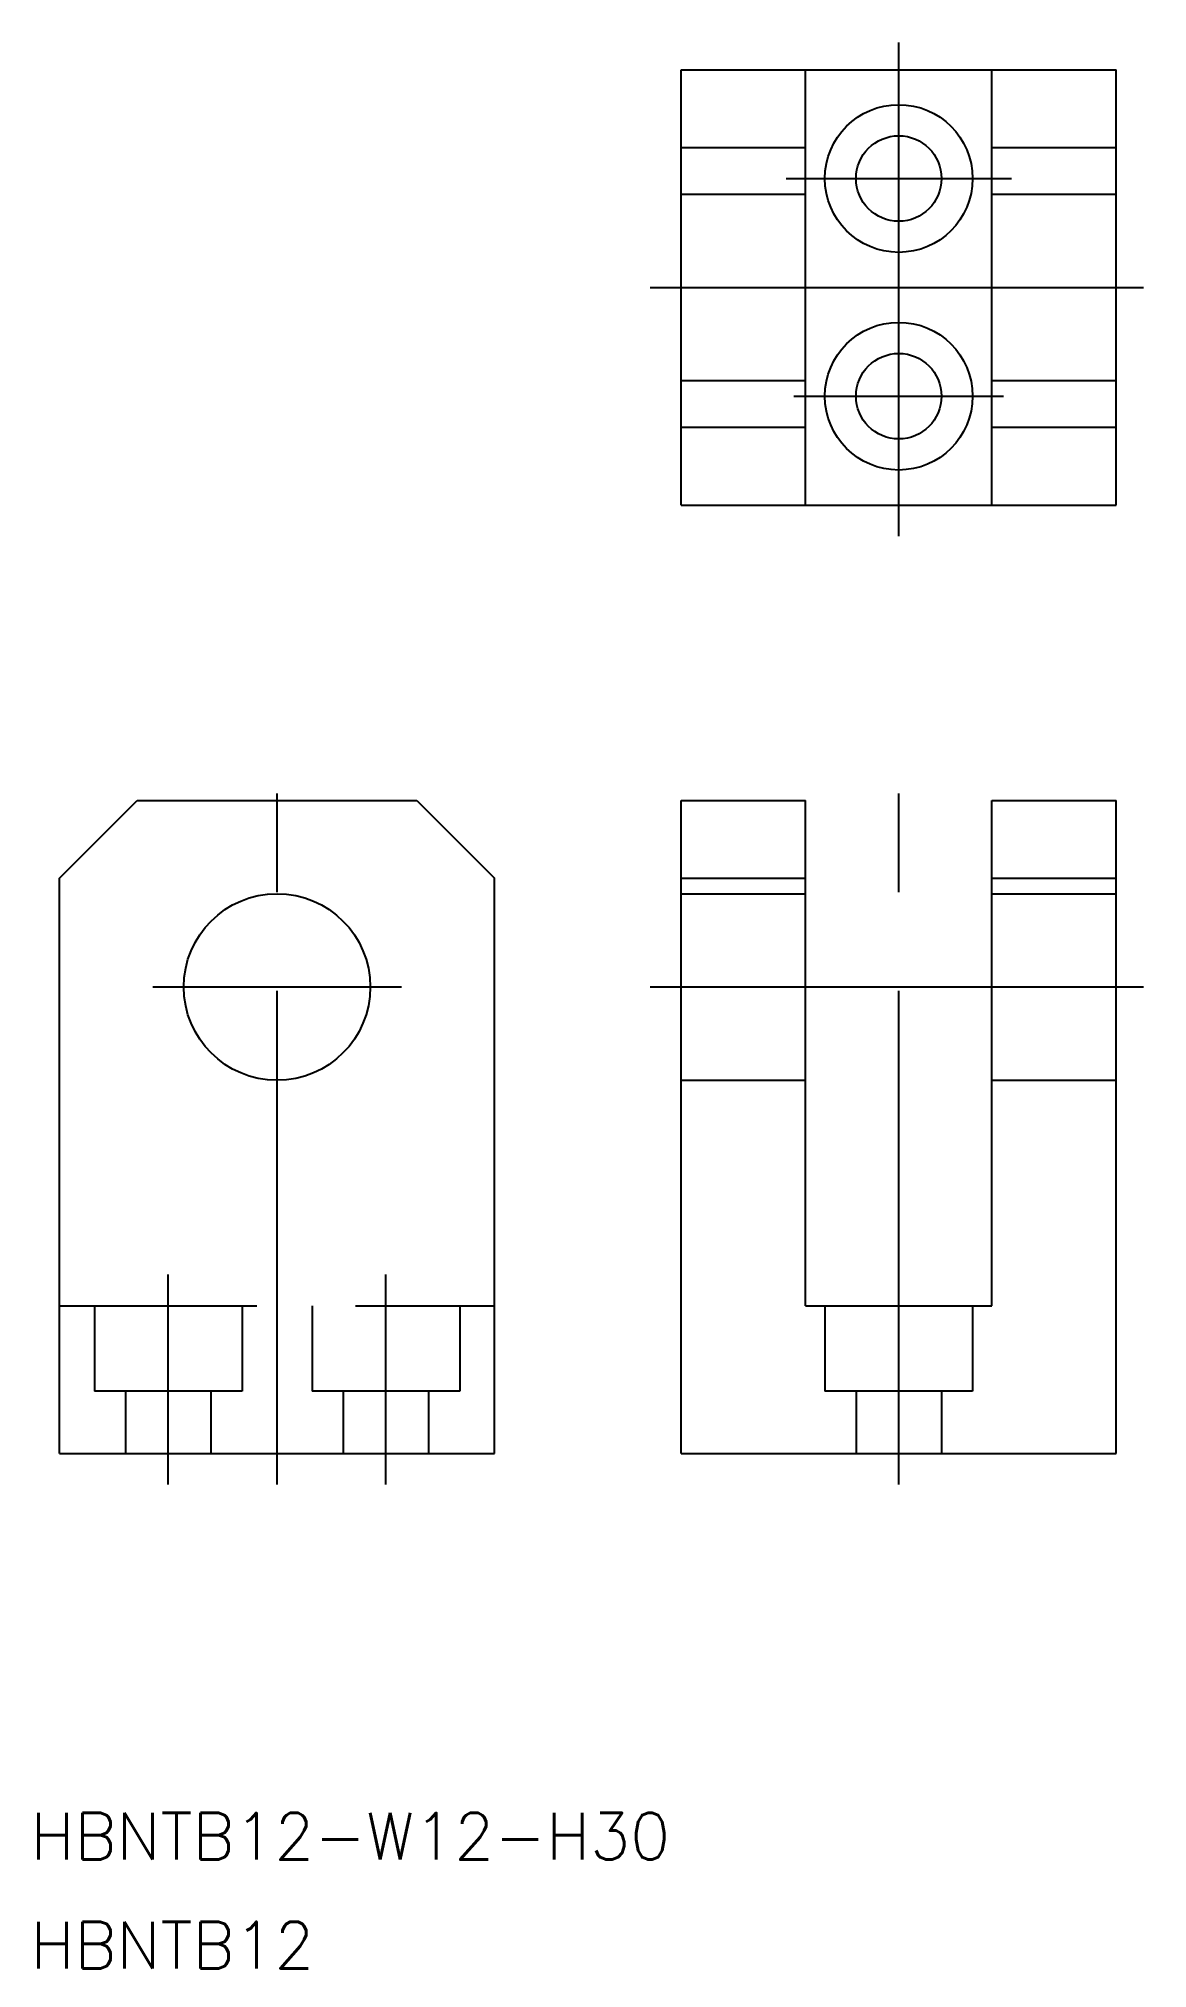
# Model space of a CAD drawing. Extents: x -15 to 56, y -63 to 61.
import ezdxf

# ---------------------------------------------------------------- set-up
doc = ezdxf.new("R2010")
doc.units = 0
doc.linetypes.add('CENTER', pattern=[50.8, 31.75, -6.35, 6.35, -6.35])
doc.linetypes.add('DASHED', pattern=[19.05, 12.7, -6.35])
doc.layers.get('0').update_dxf_attribs({"linetype": 'CONTINUOUS'})
doc.layers.add('CENTER', color=1, linetype='CENTER')
doc.styles.get("Standard").update_dxf_attribs({"font": 'txt.shx', "height": 3, "bigfont": 'bigfont.shx'})

msp = doc.modelspace()

# ---------------------------------------------------------------- linework, layer by layer
at = {"color": 7, "linetype": 'CONTINUOUS'}
for p, q in [((26, 31), (26, 59)), ((26, 59), (54, 59)), ((34, 31), (34, 59)), ((46, 31), (46, 59)), ((54, 31), (54, 59)), ((26, 54), (34, 54)), ((46, 54), (54, 54)), ((26, 36), (34, 36)), ((46, 36), (54, 36)), ((26, 31), (54, 31)), ((-14, 7), (-9, 12)), ((-9, 12), (9, 12)), ((9, 12), (14, 7)), ((26, -30), (26, 12)), ((26, 12), (34, 12)), ((34, -20.5), (34, 12)), ((46, -20.5), (46, 12)), ((46, 12), (54, 12)), ((54, -30), (54, 12)), ((-14, -30), (-14, 7)), ((14, -30), (14, 7)), ((26, 7), (34, 7)), ((46, 7), (54, 7)), ((34, -20.5), (46, -20.5)), ((-14, -30), (14, -30)), ((26, -30), (54, -30))]:
    msp.add_line(p, q, dxfattribs=at)
at = {"color": 3, "linetype": 'DASHED'}
for p, q in [((26, 51), (34, 51)), ((46, 51), (54, 51)), ((26, 39), (34, 39)), ((46, 39), (54, 39)), ((26, 6), (34, 6)), ((46, 6), (54, 6)), ((26, -6), (34, -6)), ((46, -6), (54, -6)), ((-14, -20.5), (14, -20.5)), ((-11.75, -20.5), (-11.75, -26)), ((-2.25, -20.5), (-2.25, -26)), ((2.25, -20.5), (2.25, -26)), ((11.75, -20.5), (11.75, -26)), ((35.25, -20.5), (35.25, -26)), ((44.75, -20.5), (44.75, -26)), ((-2.25, -26), (-11.75, -26)), ((-9.75, -26), (-9.75, -30)), ((-4.25, -26), (-4.25, -30)), ((11.75, -26), (2.25, -26)), ((4.25, -26), (4.25, -30)), ((9.75, -26), (9.75, -30)), ((44.75, -26), (35.25, -26)), ((37.25, -26), (37.25, -30)), ((42.75, -26), (42.75, -30))]:
    msp.add_line(p, q, dxfattribs=at)
at = {"color": 7, "linetype": 'CONTINUOUS'}
for centre, radius in [((40, 52), 4.75), ((40, 52), 2.75), ((40, 38), 4.75), ((40, 38), 2.75), ((0, 0), 6)]:
    msp.add_circle(centre, radius, dxfattribs=at)
at = {"layer": 'CENTER', "color": 1, "linetype": 'CENTER'}
for p, q in [((40, 29), (40, 61)), ((32.75, 52), (47.25, 52)), ((24, 45), (56, 45)), ((33.25, 38), (46.75, 38)), ((0, -32), (0, 14)), ((40, -32), (40, 14)), ((-8, 0), (8, 0)), ((24, 0), (56, 0)), ((-7, -32), (-7, -18.5)), ((7, -32), (7, -18.5))]:
    msp.add_line(p, q, dxfattribs=at)

# ---------------------------------------------------------------- texts
at = {"color": 7, "linetype": 'CONTINUOUS'}
for s, p in [('HBNTB12-W12-H30', (-15.86, -56.12)), ('HBNTB12', (-15.86, -63.12))]:
    msp.add_text(s, height=3, dxfattribs=at).set_placement(p)

doc.saveas('drawing.dxf')
